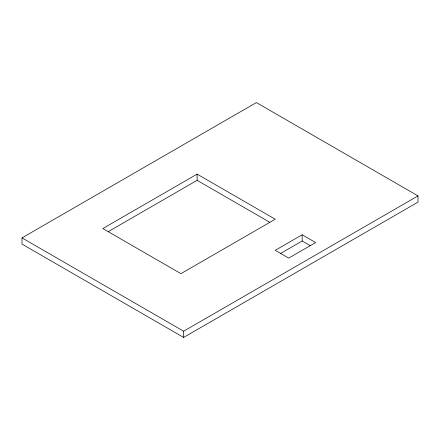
<?xml version="1.0" encoding="UTF-8"?>
<svg xmlns="http://www.w3.org/2000/svg" width="440" height="440" viewBox="0 0 440 440"><rect width="100%" height="100%" fill="white"/><g stroke="black" fill="none" stroke-linecap="round" stroke-linejoin="round"><path stroke-width="0.66" d="M22 237.886L256.366 102.575L418 195.894L418 202.114L183.634 337.425L22 244.107L22 237.886L183.634 331.205L418 195.894M197.104 174.119L102.817 228.553L180.939 273.658L275.226 219.225L197.104 174.119L197.104 180.34L108.152 231.693M302.165 234.773L275.226 250.327L288.695 258.104L315.634 242.55L302.165 234.773L302.165 240.999L280.495 253.506M197.104 180.34L269.896 222.371M302.165 240.999L310.36 245.729M183.634 331.205L183.634 337.425"/></g></svg>
